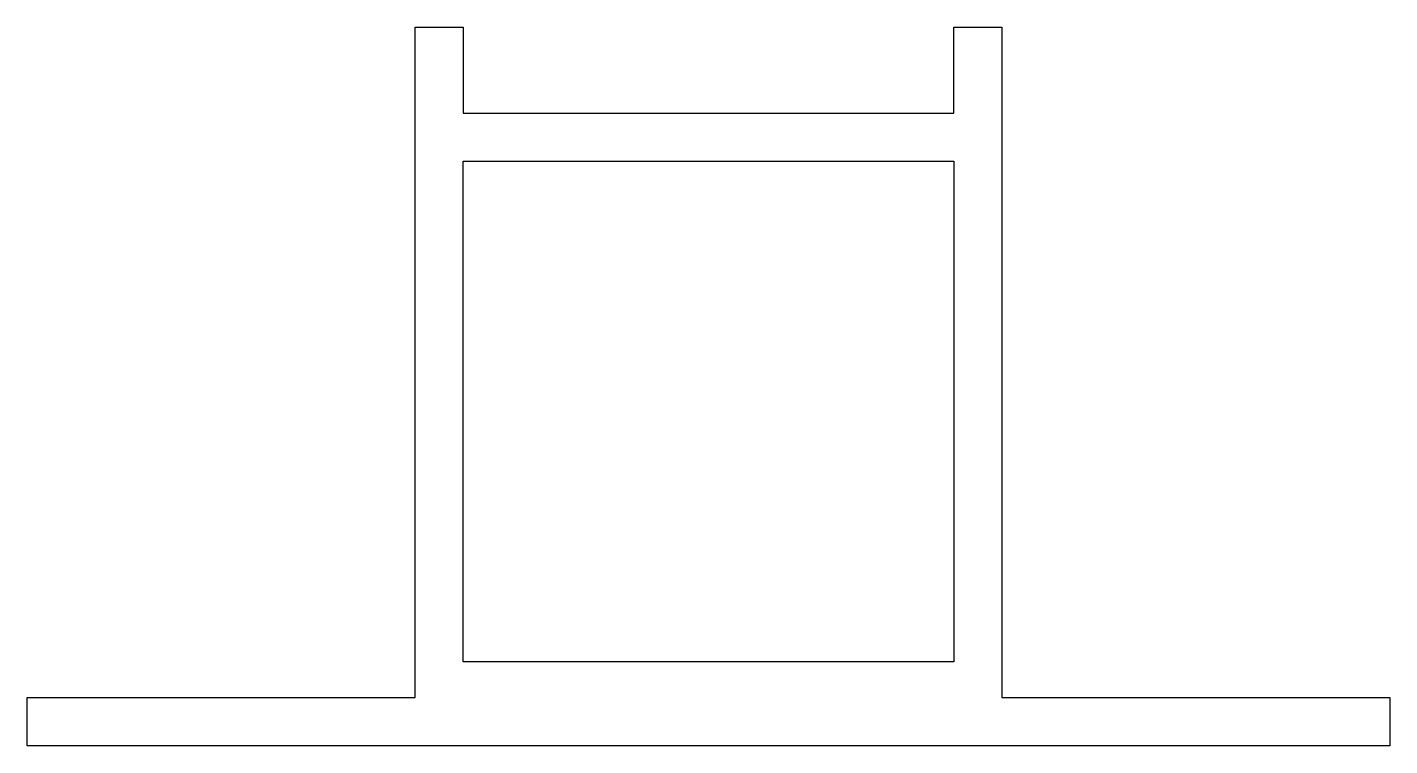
# Model space of a CAD drawing. Extents: x 213.8 to 278.8, y 238.9 to 273.2.
import ezdxf

# ---------------------------------------------------------------- set-up
doc = ezdxf.new("R2010")
doc.units = 0
doc.layers.add('ANA', color=220, linetype='CONTINUOUS')

msp = doc.modelspace()

# ---------------------------------------------------------------- linework, layer by layer
at = {"layer": 'ANA'}
for points in [[(232.282, 273.241), (234.582, 273.241), (234.582, 269.141), (257.982, 269.141), (257.982, 273.241), (260.282, 273.241), (260.282, 241.241), (278.782, 241.241), (278.782, 238.941), (213.782, 238.941), (213.782, 241.241), (232.282, 241.241)], [(234.582, 242.941), (234.582, 266.841), (257.982, 266.841), (257.982, 242.941)]]:
    msp.add_lwpolyline(points, close=True, dxfattribs=at)

doc.saveas('drawing.dxf')
